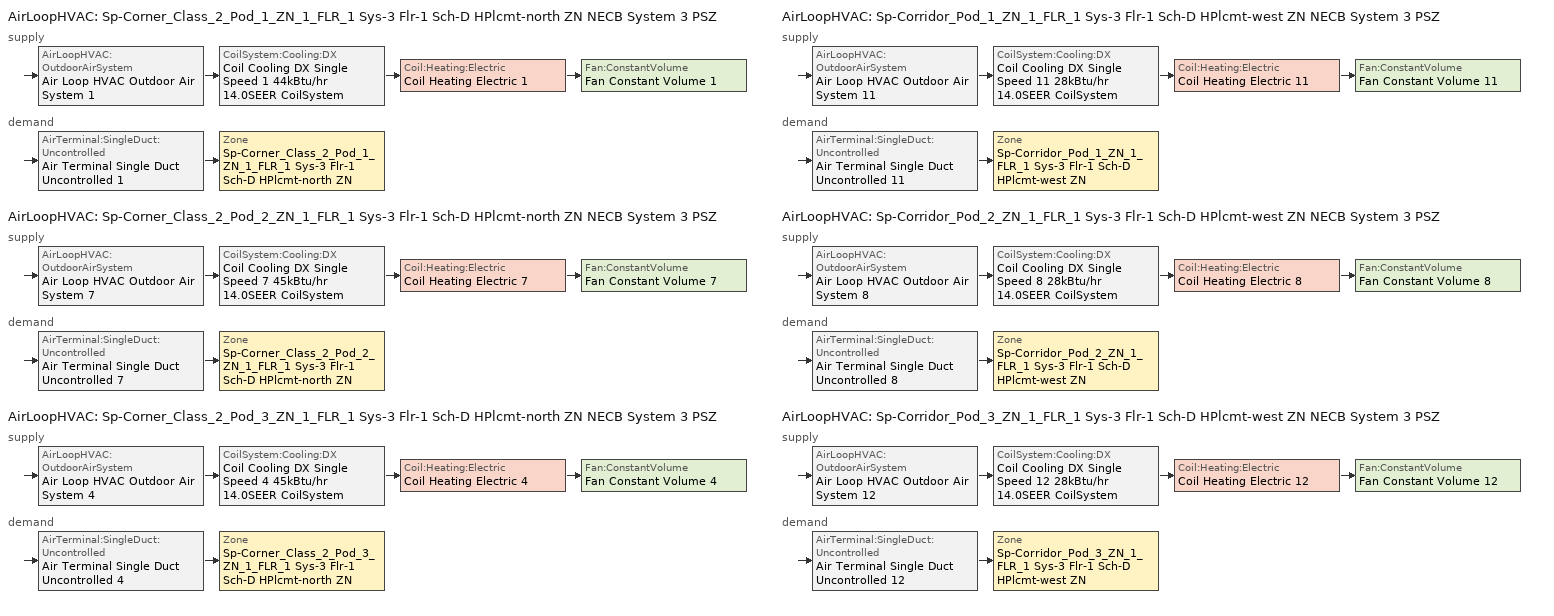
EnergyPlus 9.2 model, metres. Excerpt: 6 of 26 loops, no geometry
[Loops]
AirLoopHVAC 'Sp-Corner_Class_2_Pod_1_ZN_1_FLR_1 Sys-3 Flr-1 Sch-D HPlcmt-north ZN NECB System 3 PSZ'
 supply: AirLoopHVAC:OutdoorAirSystem 'Air Loop HVAC Outdoor Air System 1' > CoilSystem:Cooling:DX 'Coil Cooling DX Single Speed 1 44kBtu/hr 14.0SEER CoilSystem' > Coil:Heating:Electric 'Coil Heating Electric 1' > Fan:ConstantVolume 'Fan Constant Volume 1'
 demand: AirTerminal:SingleDuct:Uncontrolled 'Air Terminal Single Duct Uncontrolled 1' > Zone 'Sp-Corner_Class_2_Pod_1_ZN_1_FLR_1 Sys-3 Flr-1 Sch-D HPlcmt-north ZN'
AirLoopHVAC 'Sp-Corner_Class_2_Pod_2_ZN_1_FLR_1 Sys-3 Flr-1 Sch-D HPlcmt-north ZN NECB System 3 PSZ'
 supply: AirLoopHVAC:OutdoorAirSystem 'Air Loop HVAC Outdoor Air System 7' > CoilSystem:Cooling:DX 'Coil Cooling DX Single Speed 7 45kBtu/hr 14.0SEER CoilSystem' > Coil:Heating:Electric 'Coil Heating Electric 7' > Fan:ConstantVolume 'Fan Constant Volume 7'
 demand: AirTerminal:SingleDuct:Uncontrolled 'Air Terminal Single Duct Uncontrolled 7' > Zone 'Sp-Corner_Class_2_Pod_2_ZN_1_FLR_1 Sys-3 Flr-1 Sch-D HPlcmt-north ZN'
AirLoopHVAC 'Sp-Corner_Class_2_Pod_3_ZN_1_FLR_1 Sys-3 Flr-1 Sch-D HPlcmt-north ZN NECB System 3 PSZ'
 supply: AirLoopHVAC:OutdoorAirSystem 'Air Loop HVAC Outdoor Air System 4' > CoilSystem:Cooling:DX 'Coil Cooling DX Single Speed 4 45kBtu/hr 14.0SEER CoilSystem' > Coil:Heating:Electric 'Coil Heating Electric 4' > Fan:ConstantVolume 'Fan Constant Volume 4'
 demand: AirTerminal:SingleDuct:Uncontrolled 'Air Terminal Single Duct Uncontrolled 4' > Zone 'Sp-Corner_Class_2_Pod_3_ZN_1_FLR_1 Sys-3 Flr-1 Sch-D HPlcmt-north ZN'
AirLoopHVAC 'Sp-Corridor_Pod_1_ZN_1_FLR_1 Sys-3 Flr-1 Sch-D HPlcmt-west ZN NECB System 3 PSZ'
 supply: AirLoopHVAC:OutdoorAirSystem 'Air Loop HVAC Outdoor Air System 11' > CoilSystem:Cooling:DX 'Coil Cooling DX Single Speed 11 28kBtu/hr 14.0SEER CoilSystem' > Coil:Heating:Electric 'Coil Heating Electric 11' > Fan:ConstantVolume 'Fan Constant Volume 11'
 demand: AirTerminal:SingleDuct:Uncontrolled 'Air Terminal Single Duct Uncontrolled 11' > Zone 'Sp-Corridor_Pod_1_ZN_1_FLR_1 Sys-3 Flr-1 Sch-D HPlcmt-west ZN'
AirLoopHVAC 'Sp-Corridor_Pod_2_ZN_1_FLR_1 Sys-3 Flr-1 Sch-D HPlcmt-west ZN NECB System 3 PSZ'
 supply: AirLoopHVAC:OutdoorAirSystem 'Air Loop HVAC Outdoor Air System 8' > CoilSystem:Cooling:DX 'Coil Cooling DX Single Speed 8 28kBtu/hr 14.0SEER CoilSystem' > Coil:Heating:Electric 'Coil Heating Electric 8' > Fan:ConstantVolume 'Fan Constant Volume 8'
 demand: AirTerminal:SingleDuct:Uncontrolled 'Air Terminal Single Duct Uncontrolled 8' > Zone 'Sp-Corridor_Pod_2_ZN_1_FLR_1 Sys-3 Flr-1 Sch-D HPlcmt-west ZN'
AirLoopHVAC 'Sp-Corridor_Pod_3_ZN_1_FLR_1 Sys-3 Flr-1 Sch-D HPlcmt-west ZN NECB System 3 PSZ'
 supply: AirLoopHVAC:OutdoorAirSystem 'Air Loop HVAC Outdoor Air System 12' > CoilSystem:Cooling:DX 'Coil Cooling DX Single Speed 12 28kBtu/hr 14.0SEER CoilSystem' > Coil:Heating:Electric 'Coil Heating Electric 12' > Fan:ConstantVolume 'Fan Constant Volume 12'
 demand: AirTerminal:SingleDuct:Uncontrolled 'Air Terminal Single Duct Uncontrolled 12' > Zone 'Sp-Corridor_Pod_3_ZN_1_FLR_1 Sys-3 Flr-1 Sch-D HPlcmt-west ZN'
[DesignSpecification:OutdoorAir] Outdoor Air Method=Sum; Outdoor Air Flow per Person {m3/s-person}=0; Outdoor Air Flow per Zone {m3/s}=0; Outdoor Air Flow Air Changes per Hour {1/hr}=0
Name | Outdoor Air Flow per Zone Floor Area {m3/s-m2}
Space Function Classroom/lecture/training Ventilation | 0.00278384
Space Function Corr. >= 2.4m wide-sch-D Ventilation | 0.0003048
[DesignSpecification:ZoneAirDistribution] Zone Air Distribution Effectiveness in Cooling Mode=1; Zone Air Distribution Effectiveness in Heating Mode=1
Sp-Corner_Class_2_Pod_1_ZN_1_FLR_1 Sys-3 Flr-1 Sch-D HPlcmt-north ZN Design Spec Zone Air Dist; Sp-Corner_Class_2_Pod_2_ZN_1_FLR_1 Sys-3 Flr-1 Sch-D HPlcmt-north ZN Design Spec Zone Air Dist; Sp-Corner_Class_2_Pod_3_ZN_1_FLR_1 Sys-3 Flr-1 Sch-D HPlcmt-north ZN Design Spec Zone Air Dist; Sp-Corridor_Pod_1_ZN_1_FLR_1 Sys-3 Flr-1 Sch-D HPlcmt-west ZN Design Spec Zone Air Dist; Sp-Corridor_Pod_2_ZN_1_FLR_1 Sys-3 Flr-1 Sch-D HPlcmt-west ZN Design Spec Zone Air Dist; Sp-Corridor_Pod_3_ZN_1_FLR_1 Sys-3 Flr-1 Sch-D HPlcmt-west ZN Design Spec Zone Air Dist
[Sizing:Zone] Zone Cooling Design Supply Air Temperature Input Method=SupplyAirTemperature; Zone Cooling Design Supply Air Temperature {C}=13; Zone Cooling Design Supply Air Temperature Difference {deltaC}=11.11; Zone Heating Design Supply Air Temperature Input Method=SupplyAirTemperature; Zone Heating Design Supply Air Temperature {C}=43; Zone Heating Design Supply Air Temperature Difference {deltaC}=11.11; Zone Cooling Design Supply Air Humidity Ratio {kgWater/kgDryAir}=0.0085; Zone Heating Design Supply Air Humidity Ratio {kgWater/kgDryAir}=0.008; Zone Heating Sizing Factor=1.3; Zone Cooling Sizing Factor=1.1; Cooling Design Air Flow Method=DesignDay; Cooling Design Air Flow Rate {m3/s}=0; Cooling Minimum Air Flow per Zone Floor Area {m3/s-m2}=0.000762; Cooling Minimum Air Flow {m3/s}=0; Cooling Minimum Air Flow Fraction=0; Heating Design Air Flow Method=DesignDay; Heating Design Air Flow Rate {m3/s}=0; Heating Maximum Air Flow per Zone Floor Area {m3/s-m2}=0.002032; Heating Maximum Air Flow {m3/s}=0.141576; Heating Maximum Air Flow Fraction=0.3; Account for Dedicated Outdoor Air System=No
Name | Design Specification Outdoor Air Object | Design Specification Zone Air Distribution Object
Sp-Corner_Class_2_Pod_1_ZN_1_FLR_1 Sys-3 Flr-1 Sch-D HPlcmt-north ZN | Space Function Classroom/lecture/training Ventilation | Sp-Corner_Class_2_Pod_1_ZN_1_FLR_1 Sys-3 Flr-1 Sch-D HPlcmt-north ZN Design Spec Zone Air Dist
Sp-Corner_Class_2_Pod_2_ZN_1_FLR_1 Sys-3 Flr-1 Sch-D HPlcmt-north ZN | Space Function Classroom/lecture/training Ventilation | Sp-Corner_Class_2_Pod_2_ZN_1_FLR_1 Sys-3 Flr-1 Sch-D HPlcmt-north ZN Design Spec Zone Air Dist
Sp-Corner_Class_2_Pod_3_ZN_1_FLR_1 Sys-3 Flr-1 Sch-D HPlcmt-north ZN | Space Function Classroom/lecture/training Ventilation | Sp-Corner_Class_2_Pod_3_ZN_1_FLR_1 Sys-3 Flr-1 Sch-D HPlcmt-north ZN Design Spec Zone Air Dist
Sp-Corridor_Pod_1_ZN_1_FLR_1 Sys-3 Flr-1 Sch-D HPlcmt-west ZN | Space Function Corr. >= 2.4m wide-sch-D Ventilation | Sp-Corridor_Pod_1_ZN_1_FLR_1 Sys-3 Flr-1 Sch-D HPlcmt-west ZN Design Spec Zone Air Dist
Sp-Corridor_Pod_2_ZN_1_FLR_1 Sys-3 Flr-1 Sch-D HPlcmt-west ZN | Space Function Corr. >= 2.4m wide-sch-D Ventilation | Sp-Corridor_Pod_2_ZN_1_FLR_1 Sys-3 Flr-1 Sch-D HPlcmt-west ZN Design Spec Zone Air Dist
Sp-Corridor_Pod_3_ZN_1_FLR_1 Sys-3 Flr-1 Sch-D HPlcmt-west ZN | Space Function Corr. >= 2.4m wide-sch-D Ventilation | Sp-Corridor_Pod_3_ZN_1_FLR_1 Sys-3 Flr-1 Sch-D HPlcmt-west ZN Design Spec Zone Air Dist
[Sizing:System] Type of Load to Size On=Sensible; Design Outdoor Air Flow Rate {m3/s}=Autosize; Central Heating Maximum System Air Flow Ratio=1; Preheat Design Temperature {C}=7; Preheat Design Humidity Ratio {kgWater/kgDryAir}=0.008; Precool Design Temperature {C}=13; Precool Design Humidity Ratio {kgWater/kgDryAir}=0.008; Central Cooling Design Supply Air Temperature {C}=13; Central Heating Design Supply Air Temperature {C}=43; Type of Zone Sum to Use=NonCoincident; 100% Outdoor Air in Cooling=No; 100% Outdoor Air in Heating=No; Central Cooling Design Supply Air Humidity Ratio {kgWater/kgDryAir}=0.0085; Central Heating Design Supply Air Humidity Ratio {kgWater/kgDryAir}=0.008; Cooling Supply Air Flow Rate Method=DesignDay; Cooling Supply Air Flow Rate {m3/s}=0; Cooling Supply Air Flow Rate Per Floor Area {m3/s-m2}=0.00996765; Cooling Fraction of Autosized Cooling Supply Air Flow Rate=1; Cooling Supply Air Flow Rate Per Unit Cooling Capacity {m3/s-W}=3.94755e-05; Heating Supply Air Flow Rate Method=DesignDay; Heating Supply Air Flow Rate {m3/s}=0; Heating Supply Air Flow Rate Per Floor Area {m3/s-m2}=0.00996765; Heating Fraction of Autosized Heating Supply Air Flow Rate=1; Heating Fraction of Autosized Cooling Supply Air Flow Rate=1; Heating Supply Air Flow Rate Per Unit Heating Capacity {m3/s-W}=3.15882e-05; System Outdoor Air Method=ZoneSum; Zone Maximum Outdoor Air Fraction=1; Cooling Design Capacity Method=CoolingDesignCapacity; Cooling Design Capacity {W}=Autosize; Cooling Design Capacity Per Floor Area {W/m2}=234.7; Fraction of Autosized Cooling Design Capacity=1; Heating Design Capacity Method=HeatingDesignCapacity; Heating Design Capacity {W}=Autosize; Heating Design Capacity Per Floor Area {W/m2}=157; Fraction of Autosized Heating Design Capacity=1; Central Cooling Capacity Control Method=OnOff
Sp-Corner_Class_2_Pod_1_ZN_1_FLR_1 Sys-3 Flr-1 Sch-D HPlcmt-north ZN NECB System 3 PSZ; Sp-Corner_Class_2_Pod_2_ZN_1_FLR_1 Sys-3 Flr-1 Sch-D HPlcmt-north ZN NECB System 3 PSZ; Sp-Corner_Class_2_Pod_3_ZN_1_FLR_1 Sys-3 Flr-1 Sch-D HPlcmt-north ZN NECB System 3 PSZ; Sp-Corridor_Pod_1_ZN_1_FLR_1 Sys-3 Flr-1 Sch-D HPlcmt-west ZN NECB System 3 PSZ; Sp-Corridor_Pod_2_ZN_1_FLR_1 Sys-3 Flr-1 Sch-D HPlcmt-west ZN NECB System 3 PSZ; Sp-Corridor_Pod_3_ZN_1_FLR_1 Sys-3 Flr-1 Sch-D HPlcmt-west ZN NECB System 3 PSZ
[ZoneControl:Thermostat]
Name | Zone or ZoneList | Control Type Schedule | Control 1
Sp-Corner_Class_2_Pod_1_ZN_1_FLR_1 Sys-3 Flr-1 Sch-D HPlcmt-north ZN Thermostat | Sp-Corner_Class_2_Pod_1_ZN_1_FLR_1 Sys-3 Flr-1 Sch-D HPlcmt-north ZN | Sp-Corner_Class_2_Pod_1_ZN_1_FLR_1 Sys-3 Flr-1 Sch-D HPlcmt-north ZN Thermostat Schedule | Space Function Classroom/lecture/training Thermostat 14
Sp-Corner_Class_2_Pod_2_ZN_1_FLR_1 Sys-3 Flr-1 Sch-D HPlcmt-north ZN Thermostat | Sp-Corner_Class_2_Pod_2_ZN_1_FLR_1 Sys-3 Flr-1 Sch-D HPlcmt-north ZN | Sp-Corner_Class_2_Pod_2_ZN_1_FLR_1 Sys-3 Flr-1 Sch-D HPlcmt-north ZN Thermostat Schedule | Space Function Classroom/lecture/training Thermostat 20
Sp-Corner_Class_2_Pod_3_ZN_1_FLR_1 Sys-3 Flr-1 Sch-D HPlcmt-north ZN Thermostat | Sp-Corner_Class_2_Pod_3_ZN_1_FLR_1 Sys-3 Flr-1 Sch-D HPlcmt-north ZN | Sp-Corner_Class_2_Pod_3_ZN_1_FLR_1 Sys-3 Flr-1 Sch-D HPlcmt-north ZN Thermostat Schedule | Space Function Classroom/lecture/training Thermostat 17
Sp-Corridor_Pod_1_ZN_1_FLR_1 Sys-3 Flr-1 Sch-D HPlcmt-west ZN Thermostat | Sp-Corridor_Pod_1_ZN_1_FLR_1 Sys-3 Flr-1 Sch-D HPlcmt-west ZN | Sp-Corridor_Pod_1_ZN_1_FLR_1 Sys-3 Flr-1 Sch-D HPlcmt-west ZN Thermostat Schedule | Space Function Corr. >= 2.4m wide-sch-D Thermostat 7
Sp-Corridor_Pod_2_ZN_1_FLR_1 Sys-3 Flr-1 Sch-D HPlcmt-west ZN Thermostat | Sp-Corridor_Pod_2_ZN_1_FLR_1 Sys-3 Flr-1 Sch-D HPlcmt-west ZN | Sp-Corridor_Pod_2_ZN_1_FLR_1 Sys-3 Flr-1 Sch-D HPlcmt-west ZN Thermostat Schedule | Space Function Corr. >= 2.4m wide-sch-D Thermostat 5
Sp-Corridor_Pod_3_ZN_1_FLR_1 Sys-3 Flr-1 Sch-D HPlcmt-west ZN Thermostat | Sp-Corridor_Pod_3_ZN_1_FLR_1 Sys-3 Flr-1 Sch-D HPlcmt-west ZN | Sp-Corridor_Pod_3_ZN_1_FLR_1 Sys-3 Flr-1 Sch-D HPlcmt-west ZN Thermostat Schedule | Space Function Corr. >= 2.4m wide-sch-D Thermostat 8
[ThermostatSetpoint:DualSetpoint] Heating Setpoint Temperature Schedule=NECB-D-Thermostat Setpoint-Heating; Cooling Setpoint Temperature Schedule=NECB-D-Thermostat Setpoint-Cooling
Space Function Classroom/lecture/training Thermostat 14; Space Function Classroom/lecture/training Thermostat 20; Space Function Classroom/lecture/training Thermostat 17; Space Function Corr. >= 2.4m wide-sch-D Thermostat 7; Space Function Corr. >= 2.4m wide-sch-D Thermostat 5; Space Function Corr. >= 2.4m wide-sch-D Thermostat 8
[ZoneHVAC:Baseboard:Convective:Electric] Availability Schedule=Always On Discrete; Heating Design Capacity {W}=Autosize; Efficiency=1
Zone HVAC Baseboard Convective Electric 1; Zone HVAC Baseboard Convective Electric 7; Zone HVAC Baseboard Convective Electric 4; Zone HVAC Baseboard Convective Electric 11; Zone HVAC Baseboard Convective Electric 8; Zone HVAC Baseboard Convective Electric 12
[AirTerminal:SingleDuct:Uncontrolled] Availability Schedule=Always On Discrete; Maximum Air Flow Rate {m3/s}=AutoSize
Air Terminal Single Duct Uncontrolled 1; Air Terminal Single Duct Uncontrolled 7; Air Terminal Single Duct Uncontrolled 4; Air Terminal Single Duct Uncontrolled 11; Air Terminal Single Duct Uncontrolled 8; Air Terminal Single Duct Uncontrolled 12
[Zone equipment]
Sp-Corner_Class_2_Pod_1_ZN_1_FLR_1 Sys-3 Flr-1 Sch-D HPlcmt-north ZN: Air Terminal Single Duct Uncontrolled 1, Zone HVAC Baseboard Convective Electric 1
Sp-Corner_Class_2_Pod_2_ZN_1_FLR_1 Sys-3 Flr-1 Sch-D HPlcmt-north ZN: Air Terminal Single Duct Uncontrolled 7, Zone HVAC Baseboard Convective Electric 7
Sp-Corner_Class_2_Pod_3_ZN_1_FLR_1 Sys-3 Flr-1 Sch-D HPlcmt-north ZN: Air Terminal Single Duct Uncontrolled 4, Zone HVAC Baseboard Convective Electric 4
Sp-Corridor_Pod_1_ZN_1_FLR_1 Sys-3 Flr-1 Sch-D HPlcmt-west ZN: Air Terminal Single Duct Uncontrolled 11, Zone HVAC Baseboard Convective Electric 11
Sp-Corridor_Pod_2_ZN_1_FLR_1 Sys-3 Flr-1 Sch-D HPlcmt-west ZN: Air Terminal Single Duct Uncontrolled 8, Zone HVAC Baseboard Convective Electric 8
Sp-Corridor_Pod_3_ZN_1_FLR_1 Sys-3 Flr-1 Sch-D HPlcmt-west ZN: Air Terminal Single Duct Uncontrolled 12, Zone HVAC Baseboard Convective Electric 12
[Fan:ConstantVolume] Fan Total Efficiency=0.39975; Pressure Rise {Pa}=640; Maximum Flow Rate {m3/s}=AutoSize; Motor Efficiency=0.615; Motor In Airstream Fraction=1
Name | Availability Schedule
Fan Constant Volume 1 | Sp-Corner_Class_2_Pod_1_ZN_1_FLR_1 Sys-3 Flr-1 Sch-D HPlcmt-north ZN NECB System 3 PSZ Occ Sch
Fan Constant Volume 7 | Sp-Corner_Class_2_Pod_2_ZN_1_FLR_1 Sys-3 Flr-1 Sch-D HPlcmt-north ZN NECB System 3 PSZ Occ Sch
Fan Constant Volume 4 | Sp-Corner_Class_2_Pod_3_ZN_1_FLR_1 Sys-3 Flr-1 Sch-D HPlcmt-north ZN NECB System 3 PSZ Occ Sch
Fan Constant Volume 11 | Sp-Corridor_Pod_1_ZN_1_FLR_1 Sys-3 Flr-1 Sch-D HPlcmt-west ZN NECB System 3 PSZ Occ Sch
Fan Constant Volume 8 | Sp-Corridor_Pod_2_ZN_1_FLR_1 Sys-3 Flr-1 Sch-D HPlcmt-west ZN NECB System 3 PSZ Occ Sch
Fan Constant Volume 12 | Sp-Corridor_Pod_3_ZN_1_FLR_1 Sys-3 Flr-1 Sch-D HPlcmt-west ZN NECB System 3 PSZ Occ Sch
[Coil:Cooling:DX:SingleSpeed] Availability Schedule=Always On Discrete; Gross Rated Total Cooling Capacity {W}=Autosize; Gross Rated Sensible Heat Ratio=Autosize; Gross Rated Cooling COP {W/W}=3.8248; Rated Air Flow Rate {m3/s}=Autosize; Rated Evaporator Fan Power Per Volume Flow Rate {W/(m3/s)}=773.3; Condenser Type=AirCooled; Evaporative Condenser Effectiveness=0; Evaporative Condenser Air Flow Rate {m3/s}=Autosize; Evaporative Condenser Pump Rated Power Consumption {W}=Autosize; Crankcase Heater Capacity {W}=0; Maximum Outdoor Dry-Bulb Temperature for Crankcase Heater Operation {C}=0; Basin Heater Capacity {W/K}=0; Basin Heater Setpoint Temperature {C}=10
Name | Total Cooling Capacity Function of Temperature Curve | Total Cooling Capacity Function of Flow Fraction Curve | Energy Input Ratio Function of Temperature Curve | Energy Input Ratio Function of Flow Fraction Curve | Part Load Fraction Correlation Curve
Coil Cooling DX Single Speed 1 44kBtu/hr 14.0SEER | DXCOOL-NECB2011-REF-CAPFT | DXCOOL-NECB2011-REF-CAPFFLOW | DXCOOL-NECB2011-REF-COOLEIRFT | DXCOOL-NECB2011-REF-COOLEIRFFLOW | DXCOOL-NECB2011-REF-COOLPLFFPLR
Coil Cooling DX Single Speed 7 45kBtu/hr 14.0SEER | DXCOOL-NECB2011-REF-CAPFT 22 | DXCOOL-NECB2011-REF-CAPFFLOW 22 | DXCOOL-NECB2011-REF-COOLEIRFT 22 | DXCOOL-NECB2011-REF-COOLEIRFFLOW 22 | DXCOOL-NECB2011-REF-COOLPLFFPLR 22
Coil Cooling DX Single Speed 4 45kBtu/hr 14.0SEER | DXCOOL-NECB2011-REF-CAPFT 19 | DXCOOL-NECB2011-REF-CAPFFLOW 19 | DXCOOL-NECB2011-REF-COOLEIRFT 19 | DXCOOL-NECB2011-REF-COOLEIRFFLOW 19 | DXCOOL-NECB2011-REF-COOLPLFFPLR 19
Coil Cooling DX Single Speed 11 28kBtu/hr 14.0SEER | DXCOOL-NECB2011-REF-CAPFT 2 | DXCOOL-NECB2011-REF-CAPFFLOW 2 | DXCOOL-NECB2011-REF-COOLEIRFT 2 | DXCOOL-NECB2011-REF-COOLEIRFFLOW 2 | DXCOOL-NECB2011-REF-COOLPLFFPLR 2
Coil Cooling DX Single Speed 8 28kBtu/hr 14.0SEER | DXCOOL-NECB2011-REF-CAPFT 23 | DXCOOL-NECB2011-REF-CAPFFLOW 23 | DXCOOL-NECB2011-REF-COOLEIRFT 23 | DXCOOL-NECB2011-REF-COOLEIRFFLOW 23 | DXCOOL-NECB2011-REF-COOLPLFFPLR 23
Coil Cooling DX Single Speed 12 28kBtu/hr 14.0SEER | DXCOOL-NECB2011-REF-CAPFT 3 | DXCOOL-NECB2011-REF-CAPFFLOW 3 | DXCOOL-NECB2011-REF-COOLEIRFT 3 | DXCOOL-NECB2011-REF-COOLEIRFFLOW 3 | DXCOOL-NECB2011-REF-COOLPLFFPLR 3
[Coil:Heating:Electric] Availability Schedule=Always On Discrete; Efficiency=1; Nominal Capacity {W}=Autosize
Coil Heating Electric 1; Coil Heating Electric 7; Coil Heating Electric 4; Coil Heating Electric 11; Coil Heating Electric 8; Coil Heating Electric 12
[CoilSystem:Cooling:DX] Availability Schedule=Always On Discrete
Name | Cooling Coil
Coil Cooling DX Single Speed 1 44kBtu/hr 14.0SEER CoilSystem | Coil Cooling DX Single Speed 1 44kBtu/hr 14.0SEER
Coil Cooling DX Single Speed 7 45kBtu/hr 14.0SEER CoilSystem | Coil Cooling DX Single Speed 7 45kBtu/hr 14.0SEER
Coil Cooling DX Single Speed 4 45kBtu/hr 14.0SEER CoilSystem | Coil Cooling DX Single Speed 4 45kBtu/hr 14.0SEER
Coil Cooling DX Single Speed 11 28kBtu/hr 14.0SEER CoilSystem | Coil Cooling DX Single Speed 11 28kBtu/hr 14.0SEER
Coil Cooling DX Single Speed 8 28kBtu/hr 14.0SEER CoilSystem | Coil Cooling DX Single Speed 8 28kBtu/hr 14.0SEER
Coil Cooling DX Single Speed 12 28kBtu/hr 14.0SEER CoilSystem | Coil Cooling DX Single Speed 12 28kBtu/hr 14.0SEER
[Controller:OutdoorAir] Minimum Outdoor Air Flow Rate {m3/s}=0; Maximum Outdoor Air Flow Rate {m3/s}=Autosize; Economizer Control Type=NoEconomizer; Economizer Control Action Type=ModulateFlow; Economizer Maximum Limit Dry-Bulb Temperature {C}=28; Economizer Maximum Limit Enthalpy {J/kg}=64000; Economizer Minimum Limit Dry-Bulb Temperature {C}=-100; Lockout Type=NoLockout; Minimum Limit Type=FixedMinimum; High Humidity Control=No; Control High Indoor Humidity Based on Outdoor Humidity Ratio=Yes; Heat Recovery Bypass Control Type=BypassWhenWithinEconomizerLimits
Name | Minimum Outdoor Air Schedule | Mechanical Ventilation Controller
Controller Outdoor Air 1 | Sp-Corner_Class_2_Pod_1_ZN_1_FLR_1 Sys-3 Flr-1 Sch-D HPlcmt-north ZN NECB System 3 PSZ Occ Sch | Controller Mechanical Ventilation 1
Controller Outdoor Air 7 | Sp-Corner_Class_2_Pod_2_ZN_1_FLR_1 Sys-3 Flr-1 Sch-D HPlcmt-north ZN NECB System 3 PSZ Occ Sch | Controller Mechanical Ventilation 7
Controller Outdoor Air 4 | Sp-Corner_Class_2_Pod_3_ZN_1_FLR_1 Sys-3 Flr-1 Sch-D HPlcmt-north ZN NECB System 3 PSZ Occ Sch | Controller Mechanical Ventilation 4
Controller Outdoor Air 11 | Sp-Corridor_Pod_1_ZN_1_FLR_1 Sys-3 Flr-1 Sch-D HPlcmt-west ZN NECB System 3 PSZ Occ Sch | Controller Mechanical Ventilation 11
Controller Outdoor Air 8 | Sp-Corridor_Pod_2_ZN_1_FLR_1 Sys-3 Flr-1 Sch-D HPlcmt-west ZN NECB System 3 PSZ Occ Sch | Controller Mechanical Ventilation 8
Controller Outdoor Air 12 | Sp-Corridor_Pod_3_ZN_1_FLR_1 Sys-3 Flr-1 Sch-D HPlcmt-west ZN NECB System 3 PSZ Occ Sch | Controller Mechanical Ventilation 12
[Controller:MechanicalVentilation] Demand Controlled Ventilation=No; System Outdoor Air Method=ZoneSum
Name | Availability Schedule | Zone 1 | Design Specification Outdoor Air Object Name 1 | Design Specification Zone Air Distribution Object Name 1
Controller Mechanical Ventilation 1 | Sp-Corner_Class_2_Pod_1_ZN_1_FLR_1 Sys-3 Flr-1 Sch-D HPlcmt-north ZN NECB System 3 PSZ Occ Sch | Sp-Corner_Class_2_Pod_1_ZN_1_FLR_1 Sys-3 Flr-1 Sch-D HPlcmt-north ZN | Space Function Classroom/lecture/training Ventilation | Sp-Corner_Class_2_Pod_1_ZN_1_FLR_1 Sys-3 Flr-1 Sch-D HPlcmt-north ZN Design Spec Zone Air Dist
Controller Mechanical Ventilation 7 | Sp-Corner_Class_2_Pod_2_ZN_1_FLR_1 Sys-3 Flr-1 Sch-D HPlcmt-north ZN NECB System 3 PSZ Occ Sch | Sp-Corner_Class_2_Pod_2_ZN_1_FLR_1 Sys-3 Flr-1 Sch-D HPlcmt-north ZN | Space Function Classroom/lecture/training Ventilation | Sp-Corner_Class_2_Pod_2_ZN_1_FLR_1 Sys-3 Flr-1 Sch-D HPlcmt-north ZN Design Spec Zone Air Dist
Controller Mechanical Ventilation 4 | Sp-Corner_Class_2_Pod_3_ZN_1_FLR_1 Sys-3 Flr-1 Sch-D HPlcmt-north ZN NECB System 3 PSZ Occ Sch | Sp-Corner_Class_2_Pod_3_ZN_1_FLR_1 Sys-3 Flr-1 Sch-D HPlcmt-north ZN | Space Function Classroom/lecture/training Ventilation | Sp-Corner_Class_2_Pod_3_ZN_1_FLR_1 Sys-3 Flr-1 Sch-D HPlcmt-north ZN Design Spec Zone Air Dist
Controller Mechanical Ventilation 11 | Sp-Corridor_Pod_1_ZN_1_FLR_1 Sys-3 Flr-1 Sch-D HPlcmt-west ZN NECB System 3 PSZ Occ Sch | Sp-Corridor_Pod_1_ZN_1_FLR_1 Sys-3 Flr-1 Sch-D HPlcmt-west ZN | Space Function Corr. >= 2.4m wide-sch-D Ventilation | Sp-Corridor_Pod_1_ZN_1_FLR_1 Sys-3 Flr-1 Sch-D HPlcmt-west ZN Design Spec Zone Air Dist
Controller Mechanical Ventilation 8 | Sp-Corridor_Pod_2_ZN_1_FLR_1 Sys-3 Flr-1 Sch-D HPlcmt-west ZN NECB System 3 PSZ Occ Sch | Sp-Corridor_Pod_2_ZN_1_FLR_1 Sys-3 Flr-1 Sch-D HPlcmt-west ZN | Space Function Corr. >= 2.4m wide-sch-D Ventilation | Sp-Corridor_Pod_2_ZN_1_FLR_1 Sys-3 Flr-1 Sch-D HPlcmt-west ZN Design Spec Zone Air Dist
Controller Mechanical Ventilation 12 | Sp-Corridor_Pod_3_ZN_1_FLR_1 Sys-3 Flr-1 Sch-D HPlcmt-west ZN NECB System 3 PSZ Occ Sch | Sp-Corridor_Pod_3_ZN_1_FLR_1 Sys-3 Flr-1 Sch-D HPlcmt-west ZN | Space Function Corr. >= 2.4m wide-sch-D Ventilation | Sp-Corridor_Pod_3_ZN_1_FLR_1 Sys-3 Flr-1 Sch-D HPlcmt-west ZN Design Spec Zone Air Dist
[AirLoopHVAC] Design Supply Air Flow Rate {m3/s}=AutoSize
Sp-Corner_Class_2_Pod_1_ZN_1_FLR_1 Sys-3 Flr-1 Sch-D HPlcmt-north ZN NECB System 3 PSZ; Sp-Corner_Class_2_Pod_2_ZN_1_FLR_1 Sys-3 Flr-1 Sch-D HPlcmt-north ZN NECB System 3 PSZ; Sp-Corner_Class_2_Pod_3_ZN_1_FLR_1 Sys-3 Flr-1 Sch-D HPlcmt-north ZN NECB System 3 PSZ; Sp-Corridor_Pod_1_ZN_1_FLR_1 Sys-3 Flr-1 Sch-D HPlcmt-west ZN NECB System 3 PSZ; Sp-Corridor_Pod_2_ZN_1_FLR_1 Sys-3 Flr-1 Sch-D HPlcmt-west ZN NECB System 3 PSZ; Sp-Corridor_Pod_3_ZN_1_FLR_1 Sys-3 Flr-1 Sch-D HPlcmt-west ZN NECB System 3 PSZ
[SetpointManager:SingleZone:Reheat] Control Variable=Temperature; Minimum Supply Air Temperature {C}=13; Maximum Supply Air Temperature {C}=43
Name | Control Zone
Setpoint Manager Single Zone Reheat 1 | Sp-Corner_Class_2_Pod_1_ZN_1_FLR_1 Sys-3 Flr-1 Sch-D HPlcmt-north ZN
Setpoint Manager Single Zone Reheat 7 | Sp-Corner_Class_2_Pod_2_ZN_1_FLR_1 Sys-3 Flr-1 Sch-D HPlcmt-north ZN
Setpoint Manager Single Zone Reheat 4 | Sp-Corner_Class_2_Pod_3_ZN_1_FLR_1 Sys-3 Flr-1 Sch-D HPlcmt-north ZN
Setpoint Manager Single Zone Reheat 11 | Sp-Corridor_Pod_1_ZN_1_FLR_1 Sys-3 Flr-1 Sch-D HPlcmt-west ZN
Setpoint Manager Single Zone Reheat 8 | Sp-Corridor_Pod_2_ZN_1_FLR_1 Sys-3 Flr-1 Sch-D HPlcmt-west ZN
Setpoint Manager Single Zone Reheat 12 | Sp-Corridor_Pod_3_ZN_1_FLR_1 Sys-3 Flr-1 Sch-D HPlcmt-west ZN
[SetpointManager:MixedAir] Control Variable=Temperature
Node 35 OS Default SPM; Node 34 OS Default SPM; Node 33 OS Default SPM; Node 101 OS Default SPM; Node 100 OS Default SPM; Node 99 OS Default SPM; Node 68 OS Default SPM; Node 67 OS Default SPM; Node 66 OS Default SPM; Node 145 OS Default SPM; Node 144 OS Default SPM; Node 143 OS Default SPM; Node 112 OS Default SPM; Node 111 OS Default SPM; Node 110 OS Default SPM; Node 156 OS Default SPM; Node 155 OS Default SPM; Node 154 OS Default SPM
[Schedule:Day:Interval]
NECB-D-Thermostat Setpoint-Heating Sun|Hol Day; NECB-D-Thermostat Setpoint-Heating Sat Day: No, 24:00, 18
NECB-D-Thermostat Setpoint-Heating Default|Wkdy Day; NECB-D-Thermostat Setpoint-Heating Default: No, 07:00, 18, 08:00, 20, 23:00, 22, 24:00, 18
NECB-D-Thermostat Setpoint-Cooling Sun|Hol Day; NECB-D-Thermostat Setpoint-Cooling Sat Day: No, 24:00, 35
NECB-D-Thermostat Setpoint-Cooling Default|Wkdy Day; NECB-D-Thermostat Setpoint-Cooling Default: No, 07:00, 35, 23:00, 24, 24:00, 35
Sp-Corner_Class_2_Pod_1_ZN_1_FLR_1 Sys-3 Flr-1 Sch-D HPlcmt-north ZN NECB System 3 PSZ Occ Sch Sunda; Sp-Corner_Class_2_Pod_1_ZN_1_FLR_1 Sys-3 Flr-1 Sch-D HPlcmt-north ZN NECB System 3 PSZ Occ Sch Satur; Sp-Corner_Class_2_Pod_2_ZN_1_FLR_1 Sys-3 Flr-1 Sch-D HPlcmt-north ZN NECB System 3 PSZ Occ Sch Sunda; Sp-Corner_Class_2_Pod_2_ZN_1_FLR_1 Sys-3 Flr-1 Sch-D HPlcmt-north ZN NECB System 3 PSZ Occ Sch Satur; Sp-Corner_Class_2_Pod_3_ZN_1_FLR_1 Sys-3 Flr-1 Sch-D HPlcmt-north ZN NECB System 3 PSZ Occ Sch Sunda; Sp-Corner_Class_2_Pod_3_ZN_1_FLR_1 Sys-3 Flr-1 Sch-D HPlcmt-north ZN NECB System 3 PSZ Occ Sch Satur; Sp-Corridor_Pod_1_ZN_1_FLR_1 Sys-3 Flr-1 Sch-D HPlcmt-west ZN NECB System 3 PSZ Occ Sch Sunday; Sp-Corridor_Pod_1_ZN_1_FLR_1 Sys-3 Flr-1 Sch-D HPlcmt-west ZN NECB System 3 PSZ Occ Sch Saturday; Sp-Corridor_Pod_2_ZN_1_FLR_1 Sys-3 Flr-1 Sch-D HPlcmt-west ZN NECB System 3 PSZ Occ Sch Sunday; Sp-Corridor_Pod_2_ZN_1_FLR_1 Sys-3 Flr-1 Sch-D HPlcmt-west ZN NECB System 3 PSZ Occ Sch Saturday; Sp-Corridor_Pod_3_ZN_1_FLR_1 Sys-3 Flr-1 Sch-D HPlcmt-west ZN NECB System 3 PSZ Occ Sch Sunday; Sp-Corridor_Pod_3_ZN_1_FLR_1 Sys-3 Flr-1 Sch-D HPlcmt-west ZN NECB System 3 PSZ Occ Sch Saturday: No, 24:00, 0
Sp-Corner_Class_2_Pod_1_ZN_1_FLR_1 Sys-3 Flr-1 Sch-D HPlcmt-north ZN NECB System 3 PSZ Occ Sch Monda; Sp-Corner_Class_2_Pod_1_ZN_1_FLR_1 Sys-3 Flr-1 Sch-D HPlcmt-north ZN NECB System 3 PSZ Occ Sch Tuesd; Sp-Corner_Class_2_Pod_1_ZN_1_FLR_1 Sys-3 Flr-1 Sch-D HPlcmt-north ZN NECB System 3 PSZ Occ Sch Wedne; Sp-Corner_Class_2_Pod_1_ZN_1_FLR_1 Sys-3 Flr-1 Sch-D HPlcmt-north ZN NECB System 3 PSZ Occ Sch Thurs; Sp-Corner_Class_2_Pod_1_ZN_1_FLR_1 Sys-3 Flr-1 Sch-D HPlcmt-north ZN NECB System 3 PSZ Occ Sch Frida; Sp-Corner_Class_2_Pod_2_ZN_1_FLR_1 Sys-3 Flr-1 Sch-D HPlcmt-north ZN NECB System 3 PSZ Occ Sch Monda; Sp-Corner_Class_2_Pod_2_ZN_1_FLR_1 Sys-3 Flr-1 Sch-D HPlcmt-north ZN NECB System 3 PSZ Occ Sch Tuesd; Sp-Corner_Class_2_Pod_2_ZN_1_FLR_1 Sys-3 Flr-1 Sch-D HPlcmt-north ZN NECB System 3 PSZ Occ Sch Wedne; Sp-Corner_Class_2_Pod_2_ZN_1_FLR_1 Sys-3 Flr-1 Sch-D HPlcmt-north ZN NECB System 3 PSZ Occ Sch Thurs; Sp-Corner_Class_2_Pod_2_ZN_1_FLR_1 Sys-3 Flr-1 Sch-D HPlcmt-north ZN NECB System 3 PSZ Occ Sch Frida; Sp-Corner_Class_2_Pod_3_ZN_1_FLR_1 Sys-3 Flr-1 Sch-D HPlcmt-north ZN NECB System 3 PSZ Occ Sch Monda; Sp-Corner_Class_2_Pod_3_ZN_1_FLR_1 Sys-3 Flr-1 Sch-D HPlcmt-north ZN NECB System 3 PSZ Occ Sch Tuesd; Sp-Corner_Class_2_Pod_3_ZN_1_FLR_1 Sys-3 Flr-1 Sch-D HPlcmt-north ZN NECB System 3 PSZ Occ Sch Wedne; Sp-Corner_Class_2_Pod_3_ZN_1_FLR_1 Sys-3 Flr-1 Sch-D HPlcmt-north ZN NECB System 3 PSZ Occ Sch Thurs; Sp-Corner_Class_2_Pod_3_ZN_1_FLR_1 Sys-3 Flr-1 Sch-D HPlcmt-north ZN NECB System 3 PSZ Occ Sch Frida; Sp-Corridor_Pod_1_ZN_1_FLR_1 Sys-3 Flr-1 Sch-D HPlcmt-west ZN NECB System 3 PSZ Occ Sch Monday; Sp-Corridor_Pod_1_ZN_1_FLR_1 Sys-3 Flr-1 Sch-D HPlcmt-west ZN NECB System 3 PSZ Occ Sch Tuesday; Sp-Corridor_Pod_1_ZN_1_FLR_1 Sys-3 Flr-1 Sch-D HPlcmt-west ZN NECB System 3 PSZ Occ Sch Wednesday; Sp-Corridor_Pod_1_ZN_1_FLR_1 Sys-3 Flr-1 Sch-D HPlcmt-west ZN NECB System 3 PSZ Occ Sch Thursday; Sp-Corridor_Pod_1_ZN_1_FLR_1 Sys-3 Flr-1 Sch-D HPlcmt-west ZN NECB System 3 PSZ Occ Sch Friday; Sp-Corridor_Pod_2_ZN_1_FLR_1 Sys-3 Flr-1 Sch-D HPlcmt-west ZN NECB System 3 PSZ Occ Sch Monday; Sp-Corridor_Pod_2_ZN_1_FLR_1 Sys-3 Flr-1 Sch-D HPlcmt-west ZN NECB System 3 PSZ Occ Sch Tuesday; Sp-Corridor_Pod_2_ZN_1_FLR_1 Sys-3 Flr-1 Sch-D HPlcmt-west ZN NECB System 3 PSZ Occ Sch Wednesday; Sp-Corridor_Pod_2_ZN_1_FLR_1 Sys-3 Flr-1 Sch-D HPlcmt-west ZN NECB System 3 PSZ Occ Sch Thursday; Sp-Corridor_Pod_2_ZN_1_FLR_1 Sys-3 Flr-1 Sch-D HPlcmt-west ZN NECB System 3 PSZ Occ Sch Friday; Sp-Corridor_Pod_3_ZN_1_FLR_1 Sys-3 Flr-1 Sch-D HPlcmt-west ZN NECB System 3 PSZ Occ Sch Monday; Sp-Corridor_Pod_3_ZN_1_FLR_1 Sys-3 Flr-1 Sch-D HPlcmt-west ZN NECB System 3 PSZ Occ Sch Tuesday; Sp-Corridor_Pod_3_ZN_1_FLR_1 Sys-3 Flr-1 Sch-D HPlcmt-west ZN NECB System 3 PSZ Occ Sch Wednesday; Sp-Corridor_Pod_3_ZN_1_FLR_1 Sys-3 Flr-1 Sch-D HPlcmt-west ZN NECB System 3 PSZ Occ Sch Thursday; Sp-Corridor_Pod_3_ZN_1_FLR_1 Sys-3 Flr-1 Sch-D HPlcmt-west ZN NECB System 3 PSZ Occ Sch Friday: No, 09:00, 0, 18:00, 1, 19:00, 0, 22:00, 1, 24:00, 0
Sp-Corner_Class_2_Pod_1_ZN_1_FLR_1 Sys-3 Flr-1 Sch-D HPlcmt-north ZN NECB System 3 PSZ Occ Sch Defau; Sp-Corner_Class_2_Pod_1_ZN_1_FLR_1 Sys-3 Flr-1 Sch-D HPlcmt-north ZN NECB System 3 PSZ Occ Sch Summe; Sp-Corner_Class_2_Pod_1_ZN_1_FLR_1 Sys-3 Flr-1 Sch-D HPlcmt-north ZN NECB System 3 PSZ Occ Sch Winte; Sp-Corner_Class_2_Pod_2_ZN_1_FLR_1 Sys-3 Flr-1 Sch-D HPlcmt-north ZN NECB System 3 PSZ Occ Sch Defau; Sp-Corner_Class_2_Pod_2_ZN_1_FLR_1 Sys-3 Flr-1 Sch-D HPlcmt-north ZN NECB System 3 PSZ Occ Sch Summe; Sp-Corner_Class_2_Pod_2_ZN_1_FLR_1 Sys-3 Flr-1 Sch-D HPlcmt-north ZN NECB System 3 PSZ Occ Sch Winte; Sp-Corner_Class_2_Pod_3_ZN_1_FLR_1 Sys-3 Flr-1 Sch-D HPlcmt-north ZN NECB System 3 PSZ Occ Sch Defau; Sp-Corner_Class_2_Pod_3_ZN_1_FLR_1 Sys-3 Flr-1 Sch-D HPlcmt-north ZN NECB System 3 PSZ Occ Sch Summe; Sp-Corner_Class_2_Pod_3_ZN_1_FLR_1 Sys-3 Flr-1 Sch-D HPlcmt-north ZN NECB System 3 PSZ Occ Sch Winte; Sp-Corridor_Pod_1_ZN_1_FLR_1 Sys-3 Flr-1 Sch-D HPlcmt-west ZN NECB System 3 PSZ Occ Sch Default; Sp-Corridor_Pod_1_ZN_1_FLR_1 Sys-3 Flr-1 Sch-D HPlcmt-west ZN NECB System 3 PSZ Occ Sch Summer Desig; Sp-Corridor_Pod_1_ZN_1_FLR_1 Sys-3 Flr-1 Sch-D HPlcmt-west ZN NECB System 3 PSZ Occ Sch Winter Desig; Sp-Corridor_Pod_2_ZN_1_FLR_1 Sys-3 Flr-1 Sch-D HPlcmt-west ZN NECB System 3 PSZ Occ Sch Default; Sp-Corridor_Pod_2_ZN_1_FLR_1 Sys-3 Flr-1 Sch-D HPlcmt-west ZN NECB System 3 PSZ Occ Sch Summer Desig; Sp-Corridor_Pod_2_ZN_1_FLR_1 Sys-3 Flr-1 Sch-D HPlcmt-west ZN NECB System 3 PSZ Occ Sch Winter Desig; Sp-Corridor_Pod_3_ZN_1_FLR_1 Sys-3 Flr-1 Sch-D HPlcmt-west ZN NECB System 3 PSZ Occ Sch Default; Sp-Corridor_Pod_3_ZN_1_FLR_1 Sys-3 Flr-1 Sch-D HPlcmt-west ZN NECB System 3 PSZ Occ Sch Summer Desig; Sp-Corridor_Pod_3_ZN_1_FLR_1 Sys-3 Flr-1 Sch-D HPlcmt-west ZN NECB System 3 PSZ Occ Sch Winter Desig: No, 24:00, 1
[Schedule:Week:Daily]
Schedule:Week:Daily {a94d5a31-0d3c-48f5-b0cc-76be6a49b1ab}: NECB-D-Thermostat Setpoint-Heating Sun|Hol Day, NECB-D-Thermostat Setpoint-Heating Default|Wkdy Day, NECB-D-Thermostat Setpoint-Heating Default|Wkdy Day, NECB-D-Thermostat Setpoint-Heating Default|Wkdy Day, NECB-D-Thermostat Setpoint-Heating Default|Wkdy Day, NECB-D-Thermostat Setpoint-Heating Default|Wkdy Day, NECB-D-Thermostat Setpoint-Heating Sat Day, NECB-D-Thermostat Setpoint-Heating Default, NECB-D-Thermostat Setpoint-Heating Default, NECB-D-Thermostat Setpoint-Heating Default, NECB-D-Thermostat Setpoint-Heating Default, NECB-D-Thermostat Setpoint-Heating Default
Schedule:Week:Daily {e656f78f-8d2a-4736-af0e-bfaba45f49e1}: NECB-D-Thermostat Setpoint-Cooling Sun|Hol Day, NECB-D-Thermostat Setpoint-Cooling Default|Wkdy Day, NECB-D-Thermostat Setpoint-Cooling Default|Wkdy Day, NECB-D-Thermostat Setpoint-Cooling Default|Wkdy Day, NECB-D-Thermostat Setpoint-Cooling Default|Wkdy Day, NECB-D-Thermostat Setpoint-Cooling Default|Wkdy Day, NECB-D-Thermostat Setpoint-Cooling Sat Day, NECB-D-Thermostat Setpoint-Cooling Default, NECB-D-Thermostat Setpoint-Cooling Default, NECB-D-Thermostat Setpoint-Cooling Default, NECB-D-Thermostat Setpoint-Cooling Default, NECB-D-Thermostat Setpoint-Cooling Default
Schedule:Week:Daily {c1e7145b-9356-4c1d-a4ea-63cdf8cec918}: Sp-Corner_Class_2_Pod_1_ZN_1_FLR_1 Sys-3 Flr-1 Sch-D HPlcmt-north ZN NECB System 3 PSZ Occ Sch Sunda, Sp-Corner_Class_2_Pod_1_ZN_1_FLR_1 Sys-3 Flr-1 Sch-D HPlcmt-north ZN NECB System 3 PSZ Occ Sch Monda, Sp-Corner_Class_2_Pod_1_ZN_1_FLR_1 Sys-3 Flr-1 Sch-D HPlcmt-north ZN NECB System 3 PSZ Occ Sch Tuesd, Sp-Corner_Class_2_Pod_1_ZN_1_FLR_1 Sys-3 Flr-1 Sch-D HPlcmt-north ZN NECB System 3 PSZ Occ Sch Wedne, Sp-Corner_Class_2_Pod_1_ZN_1_FLR_1 Sys-3 Flr-1 Sch-D HPlcmt-north ZN NECB System 3 PSZ Occ Sch Thurs, Sp-Corner_Class_2_Pod_1_ZN_1_FLR_1 Sys-3 Flr-1 Sch-D HPlcmt-north ZN NECB System 3 PSZ Occ Sch Frida, Sp-Corner_Class_2_Pod_1_ZN_1_FLR_1 Sys-3 Flr-1 Sch-D HPlcmt-north ZN NECB System 3 PSZ Occ Sch Satur, Sp-Corner_Class_2_Pod_1_ZN_1_FLR_1 Sys-3 Flr-1 Sch-D HPlcmt-north ZN NECB System 3 PSZ Occ Sch Defau, Sp-Corner_Class_2_Pod_1_ZN_1_FLR_1 Sys-3 Flr-1 Sch-D HPlcmt-north ZN NECB System 3 PSZ Occ Sch Summe, Sp-Corner_Class_2_Pod_1_ZN_1_FLR_1 Sys-3 Flr-1 Sch-D HPlcmt-north ZN NECB System 3 PSZ Occ Sch Winte, Sp-Corner_Class_2_Pod_1_ZN_1_FLR_1 Sys-3 Flr-1 Sch-D HPlcmt-north ZN NECB System 3 PSZ Occ Sch Defau, Sp-Corner_Class_2_Pod_1_ZN_1_FLR_1 Sys-3 Flr-1 Sch-D HPlcmt-north ZN NECB System 3 PSZ Occ Sch Defau
Schedule:Week:Daily {3c75efd7-9966-4ce2-9213-87a5adbca10b}: Sp-Corner_Class_2_Pod_2_ZN_1_FLR_1 Sys-3 Flr-1 Sch-D HPlcmt-north ZN NECB System 3 PSZ Occ Sch Sunda, Sp-Corner_Class_2_Pod_2_ZN_1_FLR_1 Sys-3 Flr-1 Sch-D HPlcmt-north ZN NECB System 3 PSZ Occ Sch Monda, Sp-Corner_Class_2_Pod_2_ZN_1_FLR_1 Sys-3 Flr-1 Sch-D HPlcmt-north ZN NECB System 3 PSZ Occ Sch Tuesd, Sp-Corner_Class_2_Pod_2_ZN_1_FLR_1 Sys-3 Flr-1 Sch-D HPlcmt-north ZN NECB System 3 PSZ Occ Sch Wedne, Sp-Corner_Class_2_Pod_2_ZN_1_FLR_1 Sys-3 Flr-1 Sch-D HPlcmt-north ZN NECB System 3 PSZ Occ Sch Thurs, Sp-Corner_Class_2_Pod_2_ZN_1_FLR_1 Sys-3 Flr-1 Sch-D HPlcmt-north ZN NECB System 3 PSZ Occ Sch Frida, Sp-Corner_Class_2_Pod_2_ZN_1_FLR_1 Sys-3 Flr-1 Sch-D HPlcmt-north ZN NECB System 3 PSZ Occ Sch Satur, Sp-Corner_Class_2_Pod_2_ZN_1_FLR_1 Sys-3 Flr-1 Sch-D HPlcmt-north ZN NECB System 3 PSZ Occ Sch Defau, Sp-Corner_Class_2_Pod_2_ZN_1_FLR_1 Sys-3 Flr-1 Sch-D HPlcmt-north ZN NECB System 3 PSZ Occ Sch Summe, Sp-Corner_Class_2_Pod_2_ZN_1_FLR_1 Sys-3 Flr-1 Sch-D HPlcmt-north ZN NECB System 3 PSZ Occ Sch Winte, Sp-Corner_Class_2_Pod_2_ZN_1_FLR_1 Sys-3 Flr-1 Sch-D HPlcmt-north ZN NECB System 3 PSZ Occ Sch Defau, Sp-Corner_Class_2_Pod_2_ZN_1_FLR_1 Sys-3 Flr-1 Sch-D HPlcmt-north ZN NECB System 3 PSZ Occ Sch Defau
Schedule:Week:Daily {dcf9c6b5-f456-4585-a31f-3c310988488e}: Sp-Corner_Class_2_Pod_3_ZN_1_FLR_1 Sys-3 Flr-1 Sch-D HPlcmt-north ZN NECB System 3 PSZ Occ Sch Sunda, Sp-Corner_Class_2_Pod_3_ZN_1_FLR_1 Sys-3 Flr-1 Sch-D HPlcmt-north ZN NECB System 3 PSZ Occ Sch Monda, Sp-Corner_Class_2_Pod_3_ZN_1_FLR_1 Sys-3 Flr-1 Sch-D HPlcmt-north ZN NECB System 3 PSZ Occ Sch Tuesd, Sp-Corner_Class_2_Pod_3_ZN_1_FLR_1 Sys-3 Flr-1 Sch-D HPlcmt-north ZN NECB System 3 PSZ Occ Sch Wedne, Sp-Corner_Class_2_Pod_3_ZN_1_FLR_1 Sys-3 Flr-1 Sch-D HPlcmt-north ZN NECB System 3 PSZ Occ Sch Thurs, Sp-Corner_Class_2_Pod_3_ZN_1_FLR_1 Sys-3 Flr-1 Sch-D HPlcmt-north ZN NECB System 3 PSZ Occ Sch Frida, Sp-Corner_Class_2_Pod_3_ZN_1_FLR_1 Sys-3 Flr-1 Sch-D HPlcmt-north ZN NECB System 3 PSZ Occ Sch Satur, Sp-Corner_Class_2_Pod_3_ZN_1_FLR_1 Sys-3 Flr-1 Sch-D HPlcmt-north ZN NECB System 3 PSZ Occ Sch Defau, Sp-Corner_Class_2_Pod_3_ZN_1_FLR_1 Sys-3 Flr-1 Sch-D HPlcmt-north ZN NECB System 3 PSZ Occ Sch Summe, Sp-Corner_Class_2_Pod_3_ZN_1_FLR_1 Sys-3 Flr-1 Sch-D HPlcmt-north ZN NECB System 3 PSZ Occ Sch Winte, Sp-Corner_Class_2_Pod_3_ZN_1_FLR_1 Sys-3 Flr-1 Sch-D HPlcmt-north ZN NECB System 3 PSZ Occ Sch Defau, Sp-Corner_Class_2_Pod_3_ZN_1_FLR_1 Sys-3 Flr-1 Sch-D HPlcmt-north ZN NECB System 3 PSZ Occ Sch Defau
Schedule:Week:Daily {0822d4aa-c0f6-4096-98a1-91f62f497a76}: Sp-Corridor_Pod_1_ZN_1_FLR_1 Sys-3 Flr-1 Sch-D HPlcmt-west ZN NECB System 3 PSZ Occ Sch Sunday, Sp-Corridor_Pod_1_ZN_1_FLR_1 Sys-3 Flr-1 Sch-D HPlcmt-west ZN NECB System 3 PSZ Occ Sch Monday, Sp-Corridor_Pod_1_ZN_1_FLR_1 Sys-3 Flr-1 Sch-D HPlcmt-west ZN NECB System 3 PSZ Occ Sch Tuesday, Sp-Corridor_Pod_1_ZN_1_FLR_1 Sys-3 Flr-1 Sch-D HPlcmt-west ZN NECB System 3 PSZ Occ Sch Wednesday, Sp-Corridor_Pod_1_ZN_1_FLR_1 Sys-3 Flr-1 Sch-D HPlcmt-west ZN NECB System 3 PSZ Occ Sch Thursday, Sp-Corridor_Pod_1_ZN_1_FLR_1 Sys-3 Flr-1 Sch-D HPlcmt-west ZN NECB System 3 PSZ Occ Sch Friday, Sp-Corridor_Pod_1_ZN_1_FLR_1 Sys-3 Flr-1 Sch-D HPlcmt-west ZN NECB System 3 PSZ Occ Sch Saturday, Sp-Corridor_Pod_1_ZN_1_FLR_1 Sys-3 Flr-1 Sch-D HPlcmt-west ZN NECB System 3 PSZ Occ Sch Default, Sp-Corridor_Pod_1_ZN_1_FLR_1 Sys-3 Flr-1 Sch-D HPlcmt-west ZN NECB System 3 PSZ Occ Sch Summer Desig, Sp-Corridor_Pod_1_ZN_1_FLR_1 Sys-3 Flr-1 Sch-D HPlcmt-west ZN NECB System 3 PSZ Occ Sch Winter Desig, Sp-Corridor_Pod_1_ZN_1_FLR_1 Sys-3 Flr-1 Sch-D HPlcmt-west ZN NECB System 3 PSZ Occ Sch Default, Sp-Corridor_Pod_1_ZN_1_FLR_1 Sys-3 Flr-1 Sch-D HPlcmt-west ZN NECB System 3 PSZ Occ Sch Default
Schedule:Week:Daily {8c7aeb2a-88a3-4265-94a0-e3aeea4b7ab6}: Sp-Corridor_Pod_2_ZN_1_FLR_1 Sys-3 Flr-1 Sch-D HPlcmt-west ZN NECB System 3 PSZ Occ Sch Sunday, Sp-Corridor_Pod_2_ZN_1_FLR_1 Sys-3 Flr-1 Sch-D HPlcmt-west ZN NECB System 3 PSZ Occ Sch Monday, Sp-Corridor_Pod_2_ZN_1_FLR_1 Sys-3 Flr-1 Sch-D HPlcmt-west ZN NECB System 3 PSZ Occ Sch Tuesday, Sp-Corridor_Pod_2_ZN_1_FLR_1 Sys-3 Flr-1 Sch-D HPlcmt-west ZN NECB System 3 PSZ Occ Sch Wednesday, Sp-Corridor_Pod_2_ZN_1_FLR_1 Sys-3 Flr-1 Sch-D HPlcmt-west ZN NECB System 3 PSZ Occ Sch Thursday, Sp-Corridor_Pod_2_ZN_1_FLR_1 Sys-3 Flr-1 Sch-D HPlcmt-west ZN NECB System 3 PSZ Occ Sch Friday, Sp-Corridor_Pod_2_ZN_1_FLR_1 Sys-3 Flr-1 Sch-D HPlcmt-west ZN NECB System 3 PSZ Occ Sch Saturday, Sp-Corridor_Pod_2_ZN_1_FLR_1 Sys-3 Flr-1 Sch-D HPlcmt-west ZN NECB System 3 PSZ Occ Sch Default, Sp-Corridor_Pod_2_ZN_1_FLR_1 Sys-3 Flr-1 Sch-D HPlcmt-west ZN NECB System 3 PSZ Occ Sch Summer Desig, Sp-Corridor_Pod_2_ZN_1_FLR_1 Sys-3 Flr-1 Sch-D HPlcmt-west ZN NECB System 3 PSZ Occ Sch Winter Desig, Sp-Corridor_Pod_2_ZN_1_FLR_1 Sys-3 Flr-1 Sch-D HPlcmt-west ZN NECB System 3 PSZ Occ Sch Default, Sp-Corridor_Pod_2_ZN_1_FLR_1 Sys-3 Flr-1 Sch-D HPlcmt-west ZN NECB System 3 PSZ Occ Sch Default
Schedule:Week:Daily {c0c4db34-7036-449b-a018-b26659ae496c}: Sp-Corridor_Pod_3_ZN_1_FLR_1 Sys-3 Flr-1 Sch-D HPlcmt-west ZN NECB System 3 PSZ Occ Sch Sunday, Sp-Corridor_Pod_3_ZN_1_FLR_1 Sys-3 Flr-1 Sch-D HPlcmt-west ZN NECB System 3 PSZ Occ Sch Monday, Sp-Corridor_Pod_3_ZN_1_FLR_1 Sys-3 Flr-1 Sch-D HPlcmt-west ZN NECB System 3 PSZ Occ Sch Tuesday, Sp-Corridor_Pod_3_ZN_1_FLR_1 Sys-3 Flr-1 Sch-D HPlcmt-west ZN NECB System 3 PSZ Occ Sch Wednesday, Sp-Corridor_Pod_3_ZN_1_FLR_1 Sys-3 Flr-1 Sch-D HPlcmt-west ZN NECB System 3 PSZ Occ Sch Thursday, Sp-Corridor_Pod_3_ZN_1_FLR_1 Sys-3 Flr-1 Sch-D HPlcmt-west ZN NECB System 3 PSZ Occ Sch Friday, Sp-Corridor_Pod_3_ZN_1_FLR_1 Sys-3 Flr-1 Sch-D HPlcmt-west ZN NECB System 3 PSZ Occ Sch Saturday, Sp-Corridor_Pod_3_ZN_1_FLR_1 Sys-3 Flr-1 Sch-D HPlcmt-west ZN NECB System 3 PSZ Occ Sch Default, Sp-Corridor_Pod_3_ZN_1_FLR_1 Sys-3 Flr-1 Sch-D HPlcmt-west ZN NECB System 3 PSZ Occ Sch Summer Desig, Sp-Corridor_Pod_3_ZN_1_FLR_1 Sys-3 Flr-1 Sch-D HPlcmt-west ZN NECB System 3 PSZ Occ Sch Winter Desig, Sp-Corridor_Pod_3_ZN_1_FLR_1 Sys-3 Flr-1 Sch-D HPlcmt-west ZN NECB System 3 PSZ Occ Sch Default, Sp-Corridor_Pod_3_ZN_1_FLR_1 Sys-3 Flr-1 Sch-D HPlcmt-west ZN NECB System 3 PSZ Occ Sch Default
[Schedule:Year]
NECB-D-Thermostat Setpoint-Heating: Schedule:Week:Daily {a94d5a31-0d3c-48f5-b0cc-76be6a49b1ab}, 1, 1, 12, 31
NECB-D-Thermostat Setpoint-Cooling: Schedule:Week:Daily {e656f78f-8d2a-4736-af0e-bfaba45f49e1}, 1, 1, 12, 31
Sp-Corner_Class_2_Pod_1_ZN_1_FLR_1 Sys-3 Flr-1 Sch-D HPlcmt-north ZN NECB System 3 PSZ Occ Sch: Schedule:Week:Daily {c1e7145b-9356-4c1d-a4ea-63cdf8cec918}, 1, 1, 12, 31
Sp-Corner_Class_2_Pod_2_ZN_1_FLR_1 Sys-3 Flr-1 Sch-D HPlcmt-north ZN NECB System 3 PSZ Occ Sch: Schedule:Week:Daily {3c75efd7-9966-4ce2-9213-87a5adbca10b}, 1, 1, 12, 31
Sp-Corner_Class_2_Pod_3_ZN_1_FLR_1 Sys-3 Flr-1 Sch-D HPlcmt-north ZN NECB System 3 PSZ Occ Sch: Schedule:Week:Daily {dcf9c6b5-f456-4585-a31f-3c310988488e}, 1, 1, 12, 31
Sp-Corridor_Pod_1_ZN_1_FLR_1 Sys-3 Flr-1 Sch-D HPlcmt-west ZN NECB System 3 PSZ Occ Sch: Schedule:Week:Daily {0822d4aa-c0f6-4096-98a1-91f62f497a76}, 1, 1, 12, 31
Sp-Corridor_Pod_2_ZN_1_FLR_1 Sys-3 Flr-1 Sch-D HPlcmt-west ZN NECB System 3 PSZ Occ Sch: Schedule:Week:Daily {8c7aeb2a-88a3-4265-94a0-e3aeea4b7ab6}, 1, 1, 12, 31
Sp-Corridor_Pod_3_ZN_1_FLR_1 Sys-3 Flr-1 Sch-D HPlcmt-west ZN NECB System 3 PSZ Occ Sch: Schedule:Week:Daily {c0c4db34-7036-449b-a018-b26659ae496c}, 1, 1, 12, 31
[Schedule:Compact]
Sp-Corner_Class_2_Pod_1_ZN_1_FLR_1 Sys-3 Flr-1 Sch-D HPlcmt-north ZN Thermostat Schedule; Sp-Corner_Class_2_Pod_2_ZN_1_FLR_1 Sys-3 Flr-1 Sch-D HPlcmt-north ZN Thermostat Schedule; Sp-Corner_Class_2_Pod_3_ZN_1_FLR_1 Sys-3 Flr-1 Sch-D HPlcmt-north ZN Thermostat Schedule; Sp-Corridor_Pod_1_ZN_1_FLR_1 Sys-3 Flr-1 Sch-D HPlcmt-west ZN Thermostat Schedule; Sp-Corridor_Pod_2_ZN_1_FLR_1 Sys-3 Flr-1 Sch-D HPlcmt-west ZN Thermostat Schedule; Sp-Corridor_Pod_3_ZN_1_FLR_1 Sys-3 Flr-1 Sch-D HPlcmt-west ZN Thermostat Schedule: Through: 12/31, For: AllDays, Until: 24:00, 4
[Schedule:Constant]
Always On Discrete: OnOff, 1
[Curve:Quadratic] Coefficient1 Constant=1; Coefficient2 x=0; Coefficient3 x**2=0; Minimum Value of x=0; Maximum Value of x=1
DXCOOL-NECB2011-REF-CAPFFLOW; DXCOOL-NECB2011-REF-COOLEIRFFLOW; DXCOOL-NECB2011-REF-CAPFFLOW 22; DXCOOL-NECB2011-REF-COOLEIRFFLOW 22; DXCOOL-NECB2011-REF-CAPFFLOW 19; DXCOOL-NECB2011-REF-COOLEIRFFLOW 19; DXCOOL-NECB2011-REF-CAPFFLOW 2; DXCOOL-NECB2011-REF-COOLEIRFFLOW 2; DXCOOL-NECB2011-REF-CAPFFLOW 23; DXCOOL-NECB2011-REF-COOLEIRFFLOW 23; DXCOOL-NECB2011-REF-CAPFFLOW 3; DXCOOL-NECB2011-REF-COOLEIRFFLOW 3
[Curve:Cubic] Coefficient1 Constant=0.0277; Coefficient2 x=4.9151; Coefficient3 x**2=-8.184; Coefficient4 x**3=4.2702; Minimum Value of x=0.7; Maximum Value of x=1
DXCOOL-NECB2011-REF-COOLPLFFPLR; DXCOOL-NECB2011-REF-COOLPLFFPLR 22; DXCOOL-NECB2011-REF-COOLPLFFPLR 19; DXCOOL-NECB2011-REF-COOLPLFFPLR 2; DXCOOL-NECB2011-REF-COOLPLFFPLR 23; DXCOOL-NECB2011-REF-COOLPLFFPLR 3
[Curve:Biquadratic] Minimum Value of x=13; Maximum Value of x=24; Minimum Value of y=24; Maximum Value of y=46
Name | Coefficient1 Constant | Coefficient2 x | Coefficient3 x**2 | Coefficient4 y | Coefficient5 y**2 | Coefficient6 x*y
DXCOOL-NECB2011-REF-CAPFT; DXCOOL-NECB2011-REF-CAPFT 22; DXCOOL-NECB2011-REF-CAPFT 19; DXCOOL-NECB2011-REF-CAPFT 2; DXCOOL-NECB2011-REF-CAPFT 23; DXCOOL-NECB2011-REF-CAPFT 3 | 0.867905 | 0.0142459 | 0.00055436 | -0.0075575 | 3.3e-05 | -0.0001918
DXCOOL-NECB2011-REF-COOLEIRFT; DXCOOL-NECB2011-REF-COOLEIRFT 22; DXCOOL-NECB2011-REF-COOLEIRFT 19; DXCOOL-NECB2011-REF-COOLEIRFT 2; DXCOOL-NECB2011-REF-COOLEIRFT 23; DXCOOL-NECB2011-REF-COOLEIRFT 3 | 0.116936 | 0.0284933 | -0.0004112 | 0.0214108 | 0.00016103 | -0.0006791
